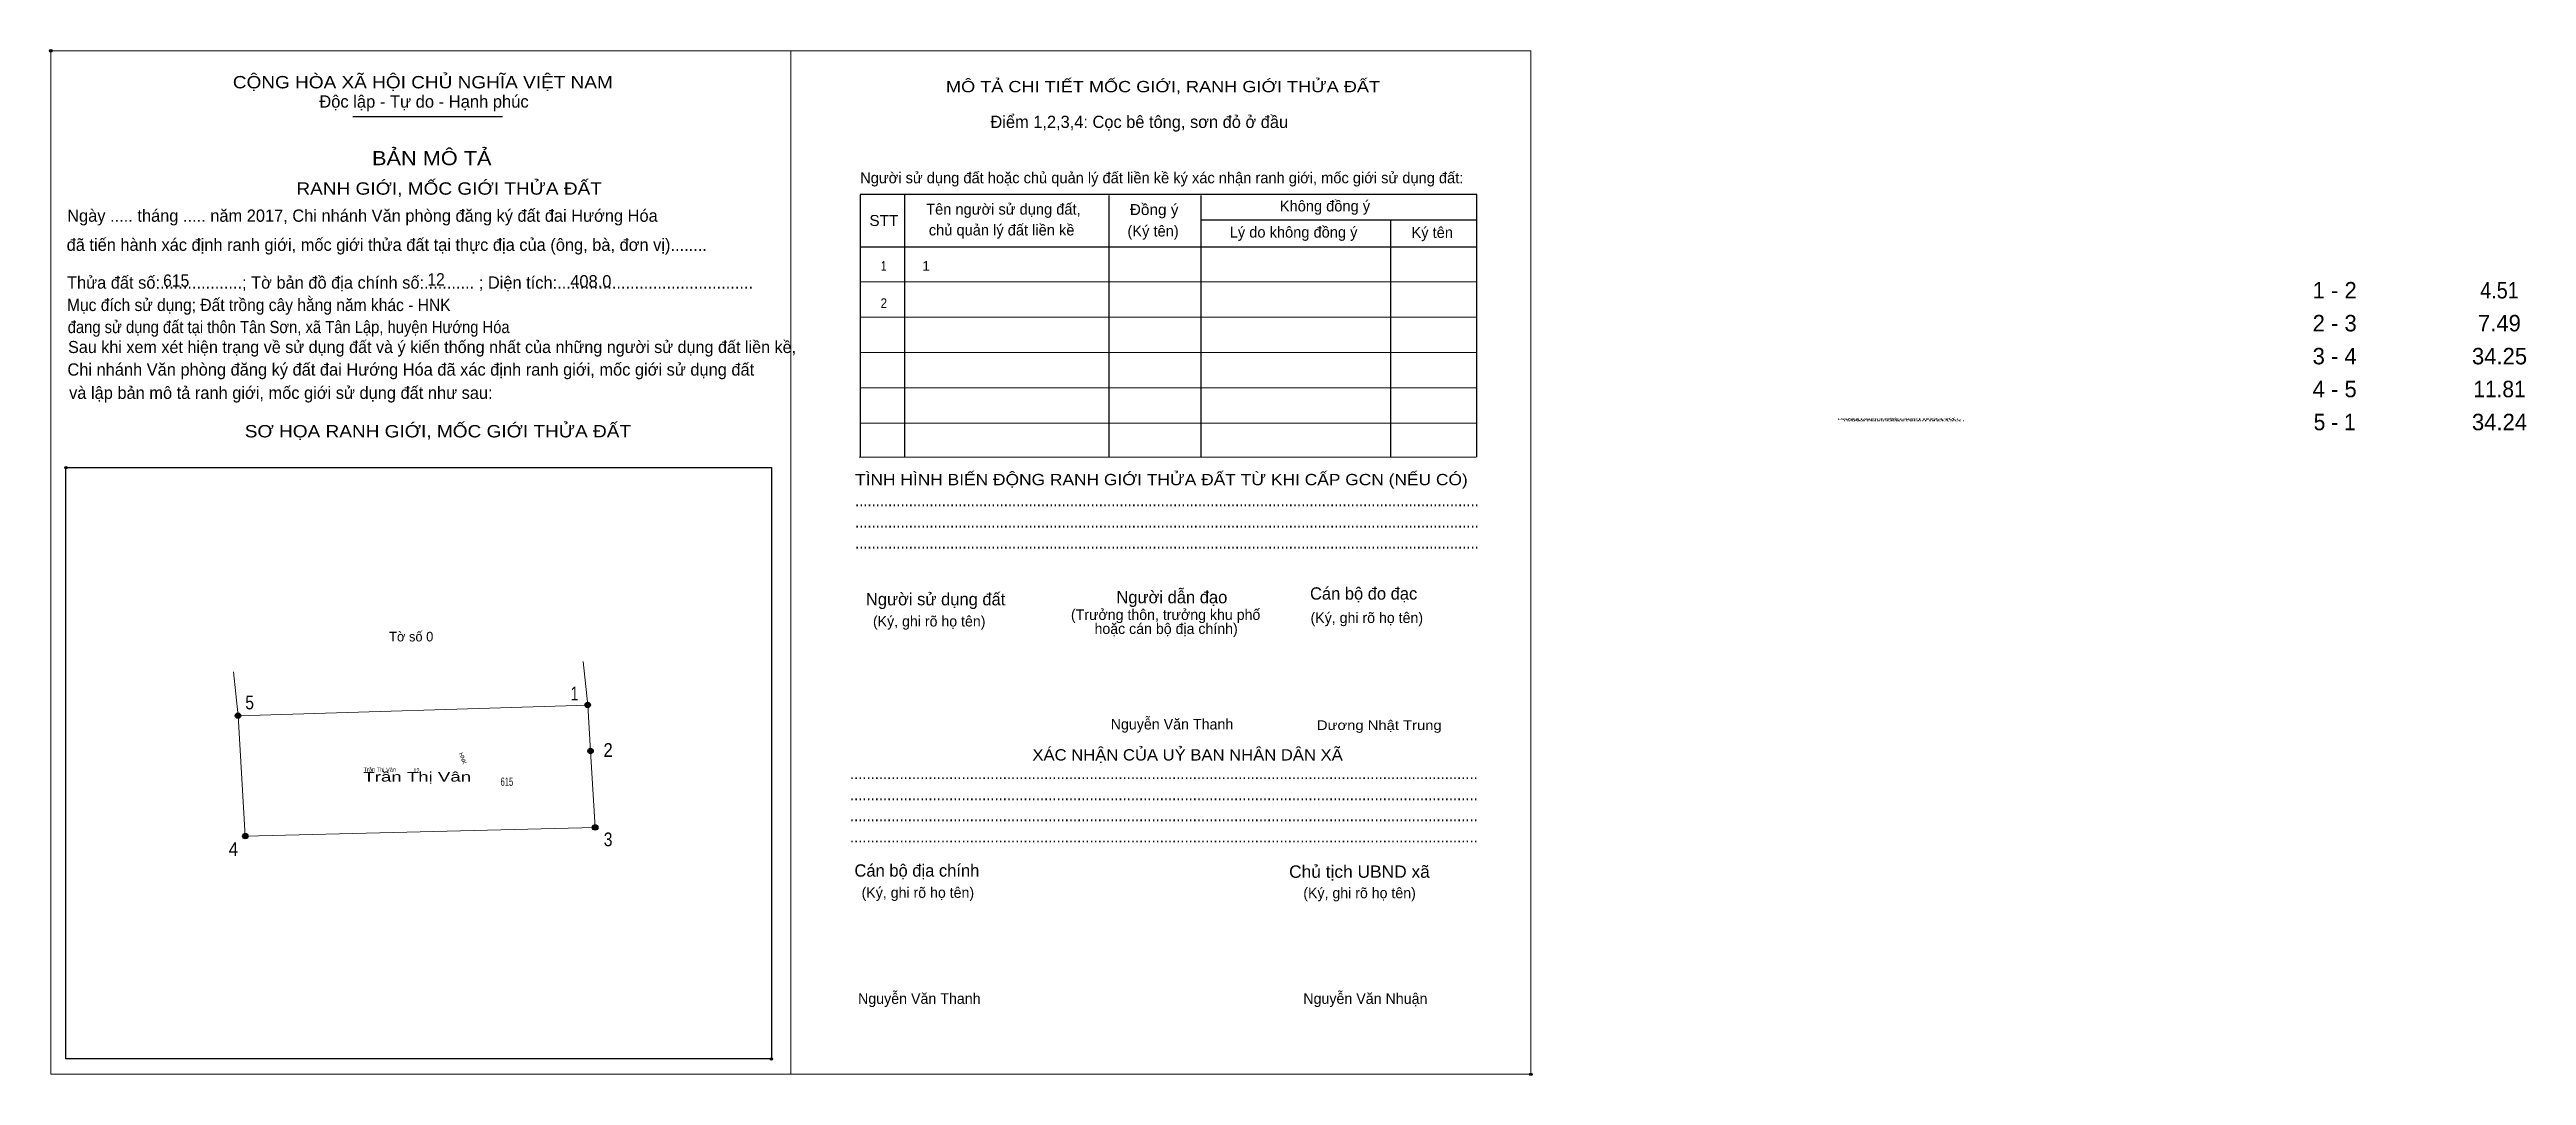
# Model space of a CAD drawing. Header units: metres. Extents: x 548060 to 548303, y 1837666 to 1837766.
import ezdxf
from ezdxf.enums import TextEntityAlignment as Align

# ---------------------------------------------------------------- set-up
doc = ezdxf.new("R2010")
doc.units = ezdxf.units.M
doc.header["$LTSCALE"] = 0.48
doc.header["$PDMODE"] = 32
doc.header["$PDSIZE"] = 0.24
for name, color, linetype, lineweight in [('1', 7, 'Continuous', 25), ('10', 7, 'Continuous', 13), ('11', 7, 'Continuous', 25), ('2', 7, 'Continuous', 13), ('27', 7, 'Continuous', 13)]:
    doc.layers.add(name, color=color, linetype=linetype, lineweight=lineweight)
for name, color, linetype in [('13', 7, 'Continuous'), ('18', 7, 'Continuous'), ('19', 7, 'Continuous'), ('21', 7, 'Continuous'), ('36', 7, 'Continuous'), ('52', 7, 'Continuous'), ('6', 7, 'Continuous'), ('60', 7, 'Continuous'), ('9', 7, 'Continuous')]:
    doc.layers.add(name, color=color, linetype=linetype)

msp = doc.modelspace()

# ---------------------------------------------------------------- hatches: boundary and pattern name
at = {"layer": '11'}
for points in [[(548078.8088, 1837701.11, 1), (548078.2712, 1837701.11, 1)], [(548078.8088, 1837701.11, 1), (548078.2712, 1837701.11, 1)], [(548113.0288, 1837702.15, 1), (548112.4912, 1837702.15, 1)], [(548113.3088, 1837697.65, 1), (548112.7712, 1837697.65, 1)], [(548079.5188, 1837689.32, 1), (548078.9812, 1837689.32, 1)], [(548113.7588, 1837690.17, 1), (548113.2212, 1837690.17, 1)]]:
    msp.add_hatch(color=256, dxfattribs=at).paths.add_polyline_path(points)

# ---------------------------------------------------------------- linework, layer by layer
at = {"layer": '1'}
for p, q in [((548089.78, 1837759.78), (548104.43, 1837759.78)), ((548143.78, 1837752.14), (548143.78, 1837726.41)), ((548163.76, 1837752.03), (548163.76, 1837726.41)), ((548172.77, 1837752.03), (548172.77, 1837726.41)), ((548172.77, 1837749.65), (548199.79, 1837749.65)), ((548191.32, 1837749.65), (548191.32, 1837726.41)), ((548139.44, 1837747.02), (548199.79, 1837747.02))]:
    msp.add_line(p, q, dxfattribs=at)
at = {"layer": '1', "lineweight": 13}
for p, q in [((548139.44, 1837743.57), (548199.79, 1837743.57)), ((548139.44, 1837740.11), (548199.79, 1837740.11)), ((548139.44, 1837736.66), (548199.79, 1837736.66)), ((548139.44, 1837733.21), (548199.79, 1837733.21)), ((548139.44, 1837729.75), (548199.79, 1837729.75)), ((548139.33, 1837726.41), (548199.68, 1837726.41))]:
    msp.add_line(p, q, dxfattribs=at)
at = {"layer": '1'}
msp.add_lwpolyline([(548199.79, 1837726.41), (548199.79, 1837752.14), (548139.44, 1837752.14), (548139.44, 1837726.41)], dxfattribs=at)
msp.add_lwpolyline([(548061.7, 1837725.39), (548130.74, 1837725.39), (548130.74, 1837667.51), (548061.7, 1837667.51)], close=True, dxfattribs=at)
for p in [(548060.21, 1837766.2), (548060.22, 1837766.19), (548061.7, 1837725.39), (548130.74, 1837667.51), (548205.07, 1837666.01), (548205.08, 1837666.01)]:
    msp.add_point(p, dxfattribs=at)
at = {"layer": '10'}
msp.add_lwpolyline([(548078.54, 1837701.11), (548112.76, 1837702.15), (548113.04, 1837697.65), (548113.49, 1837690.17), (548079.25, 1837689.32)], close=True, dxfattribs=at)
at = {"layer": '11'}
for centre in [(548078.54, 1837701.11), (548078.54, 1837701.11), (548112.76, 1837702.15), (548113.04, 1837697.65), (548079.25, 1837689.32), (548113.49, 1837690.17)]:
    msp.add_circle(centre, 0.2688, dxfattribs=at)
at = {"layer": '2'}
for points in [[(548060.22, 1837766.19), (548132.64, 1837766.19), (548132.64, 1837666.01), (548060.22, 1837666.01)], [(548132.64, 1837766.19), (548205.07, 1837766.19), (548205.07, 1837666.01), (548132.64, 1837666.01)], [(548132.64, 1837766.19), (548205.07, 1837766.19), (548205.07, 1837666.01), (548132.64, 1837666.01)]]:
    msp.add_lwpolyline(points, close=True, dxfattribs=at)
at = {"layer": '27'}
for p, q in [((548078.54, 1837701.11), (548078.1, 1837705.39)), ((548112.76, 1837702.15), (548112.32, 1837706.43))]:
    msp.add_line(p, q, dxfattribs=at)

# ---------------------------------------------------------------- texts
at = {"layer": '1'}
for s, height, width, p in [('CỘNG HÒA XÃ HỘI CHỦ NGHĨA VIỆT NAM', 1.209, 1.15, (548078.03, 1837762.52)), ('RANH GIỚI, MỐC GIỚI THỬA ĐẤT', 1.21, 1.15, (548084.25, 1837752.11)), ('Đồng ý', 1.071, 1.05, (548165.82, 1837750.12)), ('STT', 1.071, 1.05, (548140.33, 1837749.05)), ('Mục đích sử dụng; Đất trồng cây hằng năm khác - HNK', 1.2, 0.95, (548061.8, 1837740.72)), ('đang sử dụng đất tại thôn Tân Sơn, xã Tân Lập, huyện Hướng Hóa', 1.2, 0.9, (548061.87, 1837738.56)), ('SƠ HỌA RANH GIỚI, MỐC GIỚI THỬA ĐẤT', 1.21, 1.15, (548079.2, 1837728.35)), ('RANH GIỚI, MỐC GIỚI THỬA ĐẤT', 0.1514, 3.55, (548235.08, 1837730.07)), ('RANH GIỚI, MỐC GIỚI THỬA ĐẤT', 0.1514, 3.55, (548235.52, 1837730.07)), ('RANH GIỚI, MỐC GIỚI THỬA ĐẤT', 0.1514, 3.55, (548235.67, 1837729.91)), ('RANH GIỚI, MỐC GIỚI THỬA ĐẤT', 0.1514, 3.55, (548236.11, 1837729.91)), ('TÌNH HÌNH BIẾN ĐỘNG RANH GIỚI THỬA ĐẤT TỪ KHI CẤP GCN (NẾU CÓ)', 1.105, 1.15, (548138.93, 1837723.67)), ('.......................................................................................................................................................', 1.209, 0.9, (548138.93, 1837721.6)), ('.......................................................................................................................................................', 1.209, 0.9, (548138.93, 1837719.53)), ('.......................................................................................................................................................', 1.209, 0.9, (548138.93, 1837717.46)), ('Dương Nhật Trung', 0.9409, 1.15, (548184.13, 1837699.71)), ('........................................................................................................................................................', 1.209, 0.9, (548138.43, 1837694.9)), ('........................................................................................................................................................', 1.209, 0.9, (548138.43, 1837692.83)), ('........................................................................................................................................................', 1.209, 0.9, (548138.43, 1837690.77)), ('........................................................................................................................................................', 1.209, 0.9, (548138.43, 1837688.7)), ('Chủ tịch UBND xã', 1.209, 1.05, (548181.41, 1837685.24))]:
    msp.add_text(s, height=height, dxfattribs=dict(at, width=width)).set_placement(p)
for s, height, width, p in [('MÔ TẢ CHI TIẾT MỐC GIỚI, RANH GIỚI THỬA ĐẤT', 1.105, 1.2, (548169.07, 1837762.14)), ('BẢN MÔ TẢ', 1.382, 1.15, (548097.5, 1837755)), ('XÁC NHẬN CỦA UỶ BAN NHÂN DÂN XÃ', 1.106, 1.1, (548171.475, 1837696.72))]:
    msp.add_text(s, height=height, dxfattribs=dict(at, width=width)).set_placement(p, align=Align.CENTER)
for s, height, p in [('Độc lập - Tự do - Hạnh phúc', 1.209, (548086.49, 1837760.63)), ('Điểm 1,2,3,4: Cọc bê tông, sơn đỏ ở đầu', 1.2, (548152.18, 1837758.64)), ('Người sử dụng đất hoặc chủ quản lý đất liền kề ký xác nhận ranh giới, mốc giới sử dụng đất:', 1.071, (548139.43, 1837753.23)), ('Tên người sử dụng đất,', 1.071, (548145.89, 1837750.16)), ('Không đồng ý', 1.071, (548180.5, 1837750.47)), ('Ngày ..... tháng ..... năm 2017, Chi nhánh Văn phòng đăng ký đất đai Hướng Hóa', 1.2, (548061.82, 1837749.46)), ('chủ quản lý đất liền kề', 1.071, (548146.15, 1837748.12)), ('(Ký tên)', 1.071, (548165.59, 1837748.02)), ('Lý do không đồng ý', 1.071, (548175.6, 1837747.91)), ('Ký tên', 1.071, (548193.39, 1837747.88)), (' đã tiến hành xác định ranh giới, mốc giới thửa đất tại thực địa của (ông, bà, đơn vị)........', 1.2, (548061.32, 1837746.61)), ('Thửa đất số:..................; Tờ bản đồ địa chính số:........... ; Diện tích:...........................................', 1.2, (548061.8, 1837742.91)), ('Sau khi xem xét hiện trạng về sử dụng đất và ý kiến thống nhất của những người sử dụng đất liền kề,', 1.182, (548061.9, 1837736.61)), ('Chi nhánh Văn phòng đăng ký đất đai Hướng Hóa đã xác định ranh giới, mốc giới sử dụng đất', 1.2, (548061.84, 1837734.4)), (' và lập bản mô tả ranh giới, mốc giới sử dụng đất như sau:', 1.2, (548061.56, 1837732.12)), ('Người sử dụng đất', 1.209, (548139.99, 1837711.91)), ('Người dẫn đạo', 1.208, (548164.51, 1837712.11)), ('Cán bộ đo đạc', 1.206, (548183.46, 1837712.47)), ('(Ký, ghi rõ họ tên)', 1.036, (548140.68, 1837709.84)), ('(Ký, ghi rõ họ tên)', 1.036, (548183.51, 1837710.18)), ('Nguyễn Văn Thanh', 1.041, (548163.95, 1837699.76)), ('Cán bộ địa chính', 1.209, (548138.87, 1837685.35)), ('(Ký, ghi rõ họ tên)', 1.036, (548139.57, 1837683.28)), ('(Ký, ghi rõ họ tên)', 1.036, (548182.8, 1837683.24)), ('Nguyễn Văn Thanh', 1.041, (548139.22, 1837672.9)), ('Nguyễn Văn Nhuận', 1.041, (548182.8, 1837672.9))]:
    msp.add_text(s, height=height, dxfattribs=at).set_placement(p)
for s, p in [('(Trưởng thôn, trưởng khu phố', (548169.325, 1837710.48)), ('hoặc cán bộ địa chính)', (548169.375, 1837709.11))]:
    msp.add_text(s, height=1.036, dxfattribs=at).set_placement(p, align=Align.CENTER)
at = {"layer": '13'}
for height, width, p in [(0.9409, 1.45, (548096.075, 1837694.66)), (0.4033, 0.85, (548092.42, 1837695.63))]:
    msp.add_text('Trần Thị Vân', height=height, dxfattribs=dict(at, width=width)).set_placement(p, align=Align.CENTER)
at = {"layer": '18', "width": 0.85}
msp.add_text('12', height=0.4033, dxfattribs=at).set_placement((548096, 1837695.54), align=Align.CENTER)
at = {"layer": '19'}
msp.add_text('HNK', height=0.4033, rotation=290, dxfattribs=at).set_placement((548100.3487, 1837696.864), align=Align.CENTER)
at = {"layer": '21', "width": 0.6}
msp.add_text('615', height=0.8065, dxfattribs=at).set_placement((548104.855, 1837694.25), align=Align.CENTER)
at = {"layer": '36'}
msp.add_text('Tờ số 0', height=0.9409, dxfattribs=at).set_placement((548095.49, 1837708.38), align=Align.CENTER)
at = {"layer": '52'}
for s, p in [('1 - 2', (548283.745, 1837741.95)), ('2 - 3', (548283.745, 1837738.73)), ('7.49', (548299.87, 1837738.73)), ('3 - 4', (548283.745, 1837735.5)), ('34.25', (548299.88, 1837735.5)), ('4 - 5', (548283.745, 1837732.28)), ('34.24', (548299.88, 1837729.05))]:
    msp.add_text(s, height=1.613, dxfattribs=at).set_placement(p, align=Align.CENTER)
for s, width, p in [('4.51', 0.9, (548299.875, 1837741.95)), ('11.81', 0.95, (548299.875, 1837732.28)), ('5 - 1', 0.95, (548283.74, 1837729.05))]:
    msp.add_text(s, height=1.613, dxfattribs=dict(at, width=width)).set_placement(p, align=Align.CENTER)
at = {"layer": '6', "width": 0.95}
for s, p in [('615', (548071.21, 1837743.1)), ('12', (548097.07, 1837743.22))]:
    msp.add_text(s, height=1.205, dxfattribs=at).set_placement(p)
at = {"layer": '6'}
msp.add_text('408.0', height=1.205, dxfattribs=at).set_placement((548111.05, 1837743.03))
at = {"layer": '60'}
for s, width, p in [('1', 0.75, (548141.735, 1837744.67)), ('2', 0.9, (548141.745, 1837741.03))]:
    msp.add_text(s, height=0.9409, dxfattribs=dict(at, width=width)).set_placement(p, align=Align.CENTER)
at = {"layer": '60', "width": 1.1}
msp.add_text('1', height=0.9409, dxfattribs=at).set_placement((548145.5, 1837744.67))
at = {"layer": '9'}
for s, width, p in [('5', 0.85, (548079.675, 1837701.73)), ('1', 0.75, (548111.475, 1837702.61)), ('2', 0.9, (548114.76, 1837697.08)), ('4', 0.95, (548078.09, 1837687.38)), ('3', 0.85, (548114.76, 1837688.33))]:
    msp.add_text(s, height=1.344, dxfattribs=dict(at, width=width)).set_placement(p, align=Align.CENTER)

doc.saveas('drawing.dxf')
